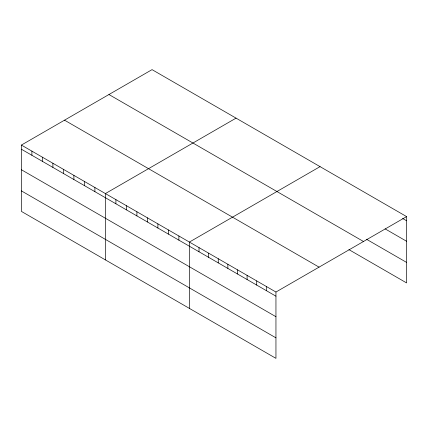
<?xml version="1.0" encoding="UTF-8"?>
<svg xmlns="http://www.w3.org/2000/svg" width="428" height="428" viewBox="0 0 428 428"><rect width="100%" height="100%" fill="white"/><g stroke="black" fill="none" stroke-linecap="round" stroke-linejoin="round"><path stroke-width="0.64" d="M275.948 316.709L275.948 292.03L21.4 145.071L21.4 211.4L275.948 358.364L275.948 316.709L21.4 169.745M21.4 145.071L152.052 69.636L406.6 216.6L406.6 282.929L348.906 249.62M236.053 118.133L105.4 193.568L105.4 259.898M320.053 166.631L189.401 242.066L189.401 308.395M275.948 292.03L406.6 216.6M402.641 218.473L406.6 220.757M385.104 228.862L406.6 241.274M366.438 239.225L406.6 262.412M108.937 94.529L363.484 241.488M64.516 120.177L319.063 267.136M21.4 149.228L275.948 296.192M21.4 190.883L275.948 337.847M266.328 286.476L266.328 290.639M256.714 280.929L256.714 285.085M247.095 275.375L247.095 279.532M237.481 269.822L237.481 273.984M227.867 264.274L227.867 268.431M218.248 258.721L218.248 262.878M208.634 253.167L208.634 257.33M199.015 247.614L199.015 251.776M178.899 236.005L178.899 240.161M168.402 229.938L168.402 234.1M157.9 223.876L157.9 228.038M147.398 217.815L147.398 221.977M136.901 211.753L136.901 215.915M126.399 205.691L126.399 209.848M115.902 199.63L115.902 203.787M94.898 187.507L94.898 191.664M84.402 181.445L84.402 185.602M73.9 175.378L73.9 179.541M63.398 169.317L63.398 173.479M52.901 163.255L52.901 167.418M42.399 157.194L42.399 161.356M31.902 151.132L31.902 155.289"/></g></svg>
